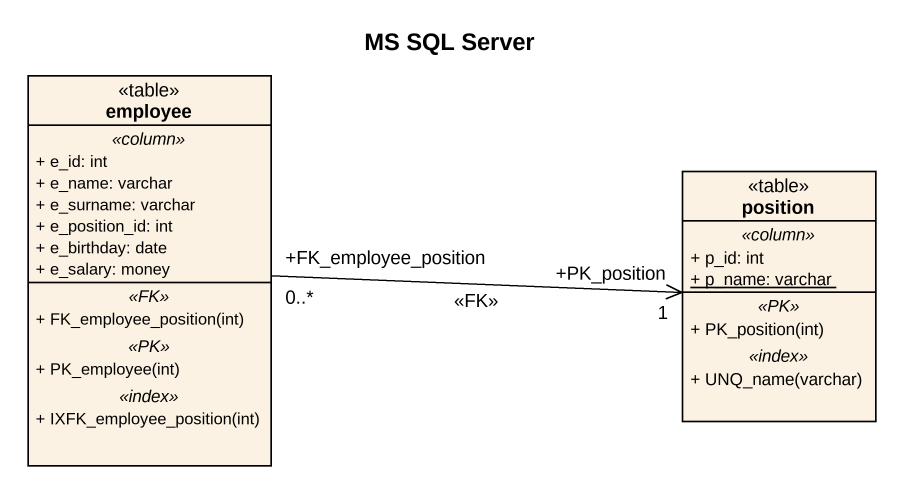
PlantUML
@startuml
title MS SQL Server
hide circle
hide empty members
skinparam classAttributeIconSize 0
class employee <<table>> {
  .. <<column>> ..
  + e_id: int
  + e_name: varchar
  + e_surname: varchar
  + e_position_id: int
  + e_birthday: date
  + e_salary: money
  .. <<FK>> ..
  + FK_employee_position(int)
  .. <<PK>> ..
  + PK_employee(int)
  .. <<index>> ..
  + IXFK_employee_position(int)
}
class position <<table>> {
  .. <<column>> ..
  + p_id: int
  {static} + p_name: varchar
  .. <<PK>> ..
  + PK_position(int)
  .. <<index>> ..
  + UNQ_name(varchar)
}
employee "+FK_employee_position\n0..*" -right-> "+PK_position\n1" position : <<FK>>
@enduml
